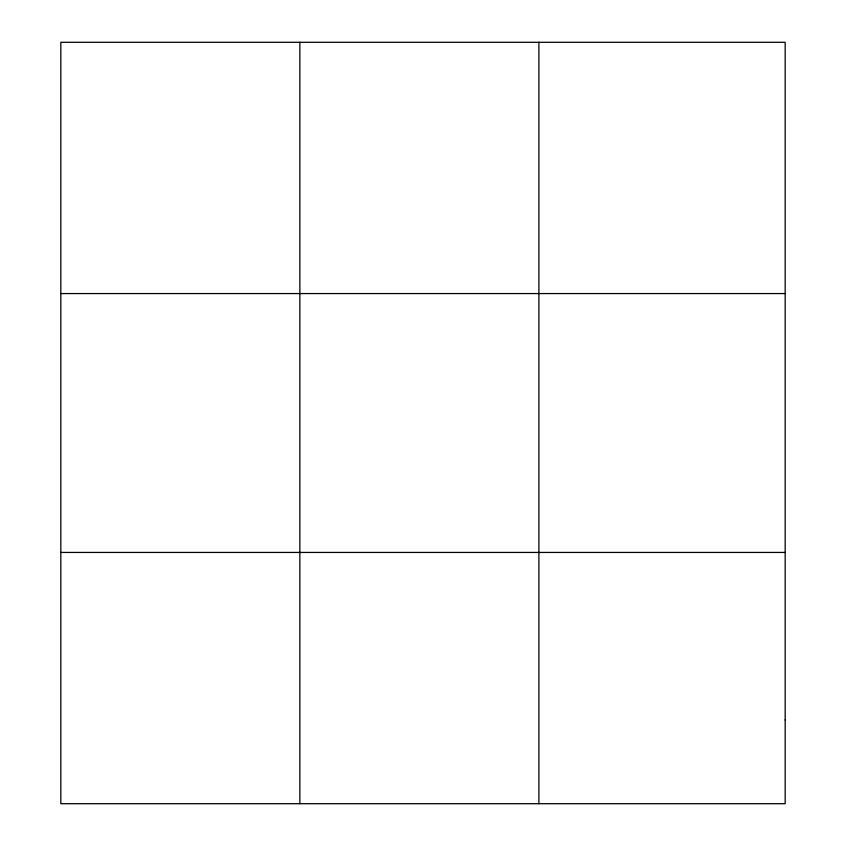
<?xml version="1.0" encoding="UTF-8"?>
<svg xmlns="http://www.w3.org/2000/svg" width="846" height="846" viewBox="0 0 846 846"><rect width="100%" height="100%" fill="white"/><g stroke="black" fill="none" stroke-linecap="round" stroke-linejoin="round"><path stroke-width="1.27" d="M299.865 803.7L299.865 42.3M538.891 803.7L538.891 42.3M60.827 293.562L785.173 293.562M60.827 552.438L785.173 552.438M785.173 719.946L785.173 803.7L60.827 803.7L60.827 42.3L785.173 42.3L785.173 719.946"/></g></svg>
